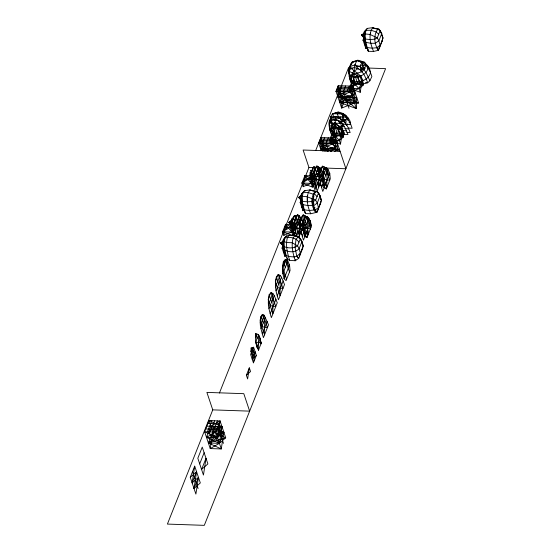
<?xml version="1.0" encoding="UTF-8"?>
<svg xmlns="http://www.w3.org/2000/svg" width="553" height="553" viewBox="0 0 553 553"><rect width="100%" height="100%" fill="white"/><g stroke="black" fill="none" stroke-linecap="round" stroke-linejoin="round"><path stroke-width="0.83" d="M258.79 349.337L256.917 347.18L255.686 342.058L255.479 333.514L258.569 334.8L260.325 338.602L260.947 343.904M287.069 236.352L286.336 236.027L283.364 239.643L282.597 241.495L280.489 243.03L282.383 245.027L283.565 248.186L284.995 250.143C289.343 252.541 295.516 252.521 299.118 248.726L302 241.467L299.055 237.043L298.039 237.126L296.069 239.186L295.039 247.17L296.774 256.357L298.751 258.258L295.261 260.76L289.661 260.352L287.38 259.226C284.719 253.032 282.535 246.603 283.364 239.643L286.336 236.027C290.546 234.603 295.102 235.17 299.055 237.043L302 241.467L303.238 245.919L302.201 249.562M292.91 224.656L291.756 227.56L294.493 235.744L294.507 234.431L292.986 232.682L291.756 227.56L291.549 219.009L292.979 219.299M305.208 212.096L305.491 213.603C302.823 207.41 300.652 200.981 301.475 194.02L304.544 190.688L309.908 189.956L315.95 191.379L315.39 192.838L314.934 191.462C310.413 197.559 311.298 206.642 315.645 212.594L310.71 213.755L305.491 213.603L304.295 209.746M313.834 185.732L312.314 183.983L311.083 178.861L310.883 170.317L312.307 170.601M382.51 40.169L378.501 50.275L373.558 51.45L368.346 51.298C365.671 45.104 363.501 38.675 364.323 31.715L367.392 28.383L372.757 27.65L377.782 29.157L380.16 30.595L381.743 33.498L382.98 37.95L381.943 41.593M258.424 350.249L258.569 334.8L255.686 342.058L258.424 350.249L261.306 342.991L258.569 334.8M264.666 319.434L264.528 334.883L260.228 322.046M273.023 298.378L272.885 313.827L268.191 299.816L269.159 294.756L271.074 292.558L272.892 293.532L274.191 295.433L277.274 302.761L271.371 317.636C268.903 309.535 266.076 300.32 271.074 292.558L275.767 306.562L270.141 305.636M280.191 280.33L280.046 295.772L275.359 281.76L276.376 276.873L278.242 274.509L280.115 275.332L281.449 277.164L284.525 284.498L278.456 299.795C275.843 291.659 273.313 282.32 278.242 274.509L282.929 288.514L277.309 287.588M296.685 234.258L296.671 235.82L292.378 222.983M299.505 220.467L299.36 235.917L293.138 217.322L294.528 215.4L296.401 216.23M316.019 184.785L315.998 187.128L317.18 191.027L320.422 182.863M318.832 171.769L318.687 187.218L312.466 168.624L313.855 166.709L315.728 167.531M307.509 236.193L307.648 220.744L310.192 220.834L311.422 225.285L310.385 228.935L304.765 228.009L307.309 228.092L308.539 232.543L307.509 236.193L303.348 223.758L304.261 218.553L306.224 216.5L307.247 216.417L308.692 218.124L310.433 221.947L310.959 227.504L306.943 237.617L304.046 235.841M365.519 82.667L367.717 82.743C365.623 77.448 363.321 71.655 358.254 68.565L354.231 70.991L352.538 73.017L352.475 75.498L355.04 83.973L362.201 84.222L367.717 82.743L369.895 80.745L371.879 76.445C369.653 69.312 364.807 61.639 356.685 60.823L352.323 61.922C347.415 67.68 348.411 75.581 350.83 82.162L355.04 83.973L349.759 78.436L348.936 69.153L352.316 61.922L357.846 60.222C364.233 61.079 369.909 66.229 370.524 72.72C369.266 77.932 364.441 80.731 359.471 81.533L357.093 76.874L357.335 73.176L350.92 68.309L350.609 66.236L354.915 64.971L360.183 66.56L361.897 71.683M379.109 47.219L379.061 48.858L382.98 37.95L381.729 35.281M322.593 151.163L322.834 143.172L337.565 143.676L337.351 150.865M324.639 151.176L324.715 148.778L339.438 149.282L339.369 151.681M350.74 91.77L337.883 96.865L352.614 97.376L352.952 86.192L350.74 91.77L356.367 108.582L341.975 96.893L358.579 103.003L339.763 102.471L340.102 91.286L354.826 91.798L354.487 102.982L341.636 108.077L336.01 91.266L338.222 85.687L352.952 86.192L358.579 103.003L339.763 102.471L341.975 96.893L356.706 97.404L356.367 108.582L339.763 102.471L352.614 97.376L356.706 97.404L354.487 102.982L337.883 96.865L338.222 85.687L343.848 102.499L341.636 108.077L341.975 96.893L337.883 96.865L340.102 91.286L336.01 91.266L352.614 97.376L354.826 91.798L336.01 91.266M320.311 203.939L321.341 200.297L320.111 195.845L318.521 192.942L317.166 191.421L316.143 191.504L314.18 193.564C312.521 199.91 312.715 207.257 316.862 212.635L320.878 202.516M323.374 187.149L326.27 188.919L330.286 178.813L329.761 173.255L328.019 169.432L326.574 167.725L325.558 167.801L323.588 169.861L322.558 177.845L324.293 187.032L326.27 188.932M251.145 347.927L250.938 351.466L252.894 357.328L251.594 352.067L250.938 351.466L252.451 347.65L251.145 347.927L253.654 355.42M285.583 254.214L284.795 253.309L282.383 245.027L282.597 241.495L286.184 255.368L288.472 256.481L294.044 256.951L296.774 256.357L300.355 253.177L303.238 245.919L300.5 238.758M292.53 230.255L290.574 224.4L290.781 220.861L288.68 222.403L291.231 225.002L292.53 230.255L291.818 232.053L283.82 235.343M366.694 65.309L368.042 66.332C368.319 73.867 360.397 76.791 354.197 77.593L354.3 67.577L354.915 64.971L356.685 60.823L357.846 60.222L358.89 61.217M346.807 132.423L350.153 132.54C347.754 125.51 343.309 117.727 335.173 116.759L330.867 118.024C327.583 121.999 329.27 127.432 330.535 131.863M330.348 119.393L330.708 116.621L332.581 113.718L336.943 112.618C345.065 113.434 349.918 121.1 352.137 128.241L348.355 128.109M350.18 66.913L350.45 64.832L352.323 61.922L353.913 61.977M344.18 132.395L343.337 137.123L339.321 140.386L330.805 143.766L332.941 131.552M363.501 82.971L363.079 85.328L359.063 88.591L350.54 91.978L352.067 81.277L361.835 81.616L362.63 80.199M340.53 143.987L342.093 133.404L343.683 130.577M360.273 92.199L361.835 81.616L353.312 84.996L349.296 88.259L350.54 91.978M192.14 482.9L194.697 466.131L200.324 482.942L194.02 488.506L196.578 471.73L190.267 477.294L195.893 494.112L198.451 477.336L192.14 482.9L196.578 471.73M212.801 431.789L210.244 448.566L221.276 448.946L223.841 432.17L210.928 426.19L206.49 437.354L219.403 443.34L225.714 437.776L220.087 420.964L209.048 420.584L204.617 431.748L210.244 448.566L219.403 443.34L223.841 432.17L212.801 431.789L208.37 442.96L221.276 448.946L215.656 432.128L220.087 420.964L210.928 426.19L221.96 426.563L219.403 443.34L208.37 442.96L214.675 437.395L223.841 432.17L217.529 437.734L208.37 442.96L225.714 437.776L212.801 431.789L221.96 426.563L209.048 420.584L214.675 437.395L219.403 443.34M220.087 420.964L217.529 437.734L206.49 437.354L215.656 432.128L221.96 426.563L217.529 437.734L204.617 431.748L215.656 432.128M249.32 367.835L247.626 378.957L246.382 375.238L249.32 367.835L250.564 371.547L246.382 375.238M253.426 362.837L255.127 351.715L252.182 359.118L256.371 355.434L253.571 347.084L250.633 354.487L253.426 362.837L256.371 355.434M286.323 255.576L284.878 256.398L285.362 253.226M293.429 233.387L293.062 235.772L282.618 231.735L285.555 224.331L291.41 224.532M304.433 209.953L302.982 210.776L303.348 208.398M312.756 184.695L312.397 187.08L301.945 183.043L304.883 175.64L310.745 175.84M367.282 47.655L365.837 48.477L366.321 45.298M283.371 261.576L282.459 266.774L282.839 273.652L284.083 278.747L286.053 280.648L290.069 270.535L289.551 264.97L287.802 261.147L286.364 259.44L285.341 259.516L283.371 261.576L285.32 267.396M345.59 124.466L346.157 121.266M300.473 226.246L296.664 235.848C295.06 229.675 293.781 223.115 295.634 216.845L297.555 214.64L299.367 215.622L301.385 219.023M311.705 174.285L315.998 187.128C314.374 180.969 313.116 174.409 314.961 168.147L316.883 165.948L318.694 166.923L320.712 170.324M304.247 217.847L303.238 214.841L301.378 217.205C299.125 224.794 301.081 232.813 303.452 240.126L305.049 236.11L300.362 222.099L303.238 214.841L305.111 215.663L306.003 216.887M323.574 169.156L322.565 166.149L320.705 168.513C318.452 176.103 320.408 184.114 322.779 191.435L324.376 187.412L319.689 173.4L322.565 166.149L324.438 166.971L325.33 168.195M260.988 316.378C258.832 323.484 261.507 330.812 263.422 337.655L268.509 324.853L264.251 315.293L262.385 314.463L260.988 316.378L263.228 323.063M295.952 230.774L294.376 234.735C293.062 229.066 291.21 223.08 293.138 217.322M319.8 177.554L314.899 189.9C312.977 183.057 310.309 175.73 312.466 168.624M343.289 132.361L342.459 136.017L335.298 135.768L331.973 131.973L331.351 127.536L334.496 122.787L340.925 127.867L343.289 132.361L338.789 132.202M349.15 70.487L348.673 71.925L349.268 74.012L351.093 75.747L352.475 75.498L354.445 73.957L357.335 73.176L360.667 76.079L363.031 80.565L362.201 84.222L359.471 81.533L357.508 75.671L349.054 71.219L350.92 68.309L354.3 67.577L358.254 68.565L354.915 64.971M331.378 125.939L330.777 128.441L333.57 136.785L329.56 140.047L330.805 143.766M350.92 74.98L350.519 76.646L353.312 84.996L353.291 82.618M373.558 51.45C370.482 44.185 367.856 34.694 372.757 27.65L374.581 28.611L372.757 27.65M299.318 256.827L300.355 253.177L299.118 248.726L297.528 245.829L292.171 242.732L286.482 242.532L284.131 241.592L283.364 239.643M317.429 211.205L321.341 200.297L320.553 197.621M350.167 124.066L350.637 122.614C348.687 117.001 344.077 112.826 338.104 112.017L333.846 113.42L332.892 114.277M333.127 117.803L333.715 116.303M360.674 70.86L363.031 64.839M340.931 122.648L341.519 121.142M342.113 119.642L343.876 115.128L343.42 113.752M212.746 409.87L249.638 411.142L243.797 393.674L206.898 392.402L212.746 409.87L167.407 524.078L204.306 525.35L385.593 68.641L368.429 68.047M219.423 393.038L308.954 167.49L303.113 150.022L340.074 151.294M315.749 150.375L348.694 67.369M321.162 150.354L318.749 143.144L320.961 137.566L335.692 138.07L345.922 168.762L325.261 168.05M339.694 91.39L341.906 85.812M207.375 431.845L211.813 420.674M365.837 48.477L363.045 40.127L364.005 37.708L361.448 35.102L363.556 33.567L364.323 31.715L367.392 28.383M322.427 143.275L324.646 137.69M190.267 477.294L194.697 466.131M290.574 224.4L291.327 222.493L288.68 222.403L291.231 225.002M311.166 172.522L309.901 175.702L311.864 181.564L311.152 183.361L303.148 186.644M345.59 85.936L343.372 91.515L348.998 108.333M291.535 222.928L294.528 215.4L295.537 218.407L292.461 226.149M310.862 174.236L313.855 166.709L314.864 169.716L311.788 177.451M284.878 256.398L282.085 248.055L283.046 245.636L280.489 243.03L282.535 241.938M294.514 234.949L293.062 235.772L290.27 227.421L291.742 223.723L290.781 220.861M302.982 210.776L300.189 202.433L301.15 200.013L298.599 197.407L300.708 195.873L301.475 194.02L304.544 190.688L305.263 190.985M313.841 186.257L312.397 187.08L309.597 178.73L311.069 175.024L310.115 172.17L309.901 175.702L310.558 176.31L311.864 181.564M210.133 431.941L214.571 420.771M313.827 187.052L311.083 178.861L312.238 175.958M366.169 44.966L364.593 44.758L365.305 42.961L364.005 37.708L361.448 35.102L364.178 33.65M294.673 221.905L297.555 214.64L300.5 223.44M314 173.207L316.883 165.948L319.828 174.748M328.33 137.821L326.111 143.4L328.689 151.107M347.056 91.646L349.268 86.068M323.761 151.169L324.715 148.778L331.503 151.28M364.323 31.715L365.187 33.947L370.047 34.473L370.593 33.111M199.695 463.87L204.133 452.7M285.21 252.894L283.634 252.686L284.346 250.889L283.046 245.636L285.058 252.652L284.795 253.309M303.314 207.271L301.738 207.064L302.45 205.267L301.337 200.76M293.187 229.516L295.088 224.732M312.514 180.817L314.415 176.034M212.891 432.038L217.329 420.868M352.067 81.277L349.296 88.259L360.307 92.31L359.063 88.591L352.067 81.277L363.079 85.328L360.286 76.985L359.36 75.789M294.873 226.944L299.367 215.622M314.201 178.246L318.694 166.923M292.986 232.682L294.037 230.041M304.413 210.755L302.906 207.686L303.168 207.029M307.738 195.416C306.334 201.465 308.235 208.142 310.71 213.755M312.314 183.983L313.364 181.343M329.795 143.524L332.007 137.946M295.454 230.67L300.673 217.523M314.781 181.972L320 168.831M313.703 186.043L315.279 182.082M194.02 488.506L198.451 477.336M255.465 337.434L256.903 333.798M260.318 325.205L264.251 315.293M268.392 304.855L272.892 293.532M275.498 286.952L280.115 275.332M335.885 150.858L333.48 143.656L335.692 138.07L335.353 149.255L330.355 151.239M300.5 227.283L305.111 215.663M319.828 178.591L324.438 166.971M261.037 328.572L265.412 317.553M268.972 308.581L274.191 295.433M276.051 290.754L281.449 277.164M282.839 273.652L287.802 261.147M301.053 231.085L303.3 225.417L302.36 222.596M320.381 182.393L322.627 176.718L321.687 173.905M298.758 237.437L301.378 230.829M256.917 347.18L260.325 338.602M262.233 333.798L267.21 321.258M270.182 313.765L275.975 299.18M277.24 295.986L283.247 280.855M284.083 278.747L289.551 264.97M295.793 259.419L295.261 260.76C292.89 253.44 290.94 245.428 293.187 237.838L295.053 235.474L300.41 238.564L297.528 245.829C293.671 248.56 288.542 248.332 284.27 246.776L284.131 241.592L284.947 237.949C289.959 236.76 295.979 237.5 298.973 242.2M310.433 221.947L304.966 235.73L306.943 237.617L304.966 235.73L303.728 230.629L308.692 218.124M323.056 181.937L328.019 169.432M302.235 236.318L304.378 230.933M321.563 187.626L323.705 182.234M314.934 207.506L313.938 210.022L309.272 210.513L304.323 209.822L300.708 195.873L300.493 199.405L302.906 207.686M324.293 187.032L329.761 173.255M338.809 150.879L339.438 149.282L320.622 148.75L320.961 137.566L325.517 151.176M315.645 212.58L316.212 211.163M302.761 248.145L298.751 258.244L296.774 256.357M314.394 208.868L311.933 201.499L313.973 196.529M360.293 62.199L364.199 61.881L365.498 63.374L365.775 65.358L363.867 69.664L362.132 71.669L357.335 73.176M352.538 73.017L351.093 75.747L351.715 80.178L354.438 81.36L353.713 76.756L352.475 75.498L354.197 77.593L357.508 75.671L360.667 76.079L361.662 79.051M346.551 125.496L347.388 124.01M361.109 75.554L360.286 76.985L357.093 76.874M333.528 132.616L333.57 136.785L342.093 133.404L329.56 140.047L339.321 140.386L342.093 133.404L332.325 133.066L339.321 140.386L340.565 144.105L329.56 140.047L332.325 133.066L343.337 137.123L340.544 128.773L343.434 123.775M344.256 122.351L346.724 118.066L345.756 115.169L342.293 115.093M309.908 189.956L311.118 190.591L309.908 189.956L308.291 192.582L307.198 196.778L307.392 201.838L311.933 201.499M334.012 134.054L331.088 133.95L330.017 130.232L329.312 123.015L331.178 120.105L334.558 119.372C342.314 120.091 345.501 128.248 347.975 134.531L342.722 134.351M365.775 43.977L363.342 37.099L363.556 33.567L364.303 35.634L363.342 37.099L365.761 45.381L366.542 46.286M301.454 197.939L300.493 199.405L302.671 205.543M282.383 245.027L283.343 243.562M362.429 69.92L363.839 68.074M343.157 121.093L344.097 119.87M354.418 83.261L353.83 83.932L353.104 81.768M340.607 127.342L341.581 126.215M336.694 132.734L334.088 135.727L331.351 127.536L333.742 127.619M337.994 131.234L340.925 127.867L343.662 136.059L339.362 133.079M289.364 235.274L287.449 237.472C285.272 245.09 287.387 253.018 289.661 260.352M350.45 64.832L353.588 61.632L354.625 61.556M364.593 44.758L365.637 43.832M306.127 179.352L301.945 183.043L303.189 186.762L304.883 175.64L310.109 177.651L306.127 179.352L304.883 175.64L311.152 183.361L315.881 183.99M312.196 182.435L311.152 183.361L301.945 183.043L311.387 177.527M301.738 207.064L302.788 206.138M290.781 226.35L286.8 228.05L282.618 231.735L283.862 235.454L285.555 224.331L292.274 226.924M292.869 231.133L291.818 232.053L282.618 231.735L291.39 226.619M283.634 252.686L284.677 251.76M334.703 125.745L332.733 127.294L334.696 133.149L333.971 128.545L332.733 127.294L337.765 127.467L339.729 133.321L337.351 128.662L337.765 127.467L334.703 125.745L337.212 133.238M364.303 35.634L367.171 47.517L372.121 48.208L376.787 47.717L380.098 45.208L378.867 40.756L377.277 37.86L370.047 34.473M313.648 205.64L317.228 203.103L320.111 195.845L317.166 191.421M360.798 69.961L364.344 67.66M332.885 127.072L330.777 128.441L340.544 128.773L342.978 128.089M342.597 120.754L343.973 119.856M338.892 118.218L341.028 116.89M351.971 75.796L350.519 76.646L353.713 76.756L354.197 77.593M320.152 182.663L317.457 184.197L320.816 184.647M321.5 181.896L323.526 180.741L321.715 179.193M300.645 196.315L298.599 197.407L301.15 200.013M291.403 220.944L288.68 222.403L290.823 222.424M320.692 171.879L312.321 176.124L323.132 176.435M301.357 220.571L292.993 224.815L302.975 225.106M365.153 41.51L363.045 40.127L364.503 39.387M312.5 180.499L309.597 178.73L312.514 177.257M302.297 203.815L300.189 202.433L301.648 201.693M293.173 229.198L290.27 227.421L292.454 226.322M284.256 249.382L282.085 248.055L283.606 247.288M317.65 174.734L319.931 173.787M298.323 223.426L300.604 222.479M356.706 97.404L343.848 102.499L339.763 102.471M333.48 143.656L320.622 148.75L322.834 143.172L318.749 143.144L335.353 149.255L337.565 143.676L318.749 143.144M334.441 151.266L339.438 149.282M319.205 171.015L320.878 170.932M295.281 236.283L296.92 236.297L295.053 235.467M280.489 243.03L281.919 243.044M317.699 168.935L321.023 169.031M323.519 169.107L325.185 169.149M298.364 217.633L301.696 217.723M304.191 217.799L305.857 217.847L304.226 217.785M361.448 35.102L362.775 35.15M360.418 65.178L365.775 65.358M356.194 66.429L360.183 66.56L361.897 62.254L364.337 69.56M365.512 68.137L360.535 67.964L359.83 65.848M350.92 68.309L352.385 68.365M356.789 68.517L358.254 68.565M358.793 69.491L363.867 69.664L366.01 72.519L369.895 80.745M360.964 71.627L362.132 71.669M362.16 80.538L363.031 80.565M352.296 82.21L350.83 82.162L349.219 76.355M337.669 87.077L352.399 87.588M337.116 88.473L351.846 88.978M336.563 89.869L351.293 90.374M330.708 116.621L346.033 117.153M346.724 118.066L348.3 118.121M341.623 119.78L348.279 120.008M329.194 120.941L331.206 121.01M339.058 121.28L344.125 121.453M349.026 122.559L350.637 122.614M329.312 123.015L342.39 123.464M350.789 124.508L342.39 124.176L340.441 118.356L330.867 118.024L331.62 120.284M332.802 124.805L337.593 124.971M329.526 125.801L332.007 125.89L330.452 121.238M338.388 126.105L344.056 126.305M336.936 127.729L340.925 127.867M344.692 128.669L348.715 128.808M330.017 130.232L332.104 130.301M343.074 130.681L346.558 130.798M331.973 131.973L335.021 132.077M320.408 138.962L335.139 139.467M319.855 140.358L334.586 140.863M319.302 141.748L334.033 142.259M308.954 167.49L315.818 167.725M318.397 167.815L321.825 167.932M306.687 217.868L308.602 217.937L310.192 220.834M309.141 225.209L311.422 225.285M301.344 225.043L302.982 225.099M303.804 225.126L305.719 225.195L307.309 228.092M303.95 227.981L302.304 227.919L303.777 228.334M306.258 232.467L308.539 232.543M299.132 238.523L300.41 238.564M207.942 423.377L218.981 423.757M206.836 426.169L217.868 426.543L223.495 443.361M205.723 428.955L216.762 429.335M307.392 201.838L302.456 201.375L302.332 196.253L303.155 192.624L308.291 192.582L313.178 194.165L313.71 195.741M375.425 28.701L378.805 29.074L380.16 30.595L377.277 37.86L374.782 39.194L370.24 39.533L365.305 39.069L365.187 33.947L366.01 30.318L371.139 30.277L376.033 31.86L378.715 34.224M312.569 191.006L315.95 191.379M322.496 184.868L324.182 185.089M295.758 232.578L291.818 232.053L285.555 224.331L286.8 228.05M301.489 233.338L298.122 232.889L304.198 229.44L290.27 227.421M303.168 233.56L304.848 233.788M309.597 178.73L323.526 180.741M282.085 248.055L283.724 248.29M363.045 40.127L364.738 40.39M300.189 202.433L301.89 202.695M315.95 179.034L320.291 179.746M313.261 178.937L314.664 179.172M311.083 178.861L312.493 179.096M296.622 227.725L300.963 228.444M293.933 227.636L295.337 227.864M291.756 227.56L293.159 227.788M261.783 326.692L267.403 327.625L263.11 314.781M255.686 342.058L261.306 342.991M324.093 179.31L329.719 180.243L325.558 167.801M321.639 179.227L323.104 179.642M327.417 151.252L320.622 148.75L324.715 148.778L327.984 151.432M353.713 76.756L351.093 75.747L351.839 77.98M316.143 191.504L318.521 192.942L315.639 200.207L313.15 201.541L313.876 203.718M313.268 198.762L315.639 200.207L317.228 203.103L318.466 207.555L315.155 210.064L316.862 212.622M308.602 217.937L306.224 216.5L310.385 228.935M305.719 225.195L303.348 223.758L303.728 230.629M316.848 183.161L321.922 186.264M297.521 231.852L301.869 234.513M362.353 83.538L363.404 84.263L362.678 82.1M342.922 133.439L344.319 134.407L340.026 121.57M331.351 127.536L334.088 129.43M317.491 175.571L319.904 177.637M298.164 224.262L300.576 226.329M302.387 227.884L303.597 228.921M316.904 170.49L319.164 172.647M321.431 174.81L322.565 175.895M297.569 219.182L299.837 221.345M302.104 223.509L303.238 224.587M314.18 193.564L317.083 196.571M364.005 37.708L364.531 40.258L366.01 42.381L370.814 43.272L375.28 43.293L378.867 40.756L381.743 33.498L378.805 29.074L377.782 29.157C373.261 35.254 374.146 44.337 378.494 50.288L376.787 47.717M338.077 125.6L340.544 128.773M338.83 120.941L339.736 122.172M358.62 84.097L356.955 81.443L355.406 76.812M318.611 193.135L320.353 196.958M301.475 194.02L302.332 196.253L307.198 196.778L312.051 198.721L313.475 202.972L312.431 205.592L307.966 205.578L303.162 204.686L301.675 202.564L301.413 201.285M366.784 47.005L367.268 48.45M345.59 124.328L342.148 114.042L332.581 113.718L333.583 116.724M339.853 116.939L340.558 119.047M338.104 112.017L338.609 113.517M336.943 112.618L338.374 116.89M339.521 123.36L338.512 120.354L331.178 120.105L332.892 125.22M335.173 116.759L336.411 120.443M334.558 119.372L336.39 124.854M334.496 122.787L335.733 126.499M329.035 175.087L326.574 167.725L322.558 177.845L325.019 185.207M323.588 169.861L325.537 175.681M322.579 171.658L323.284 173.773M320.705 168.513L322.136 172.785M322.675 175.059L326.837 187.502L326.975 172.052M314.588 167.027L317.394 175.405M311.65 172.266L312.652 175.273M310.883 170.317L312.127 174.036M309.708 223.778L307.247 216.417L303.231 226.536L305.691 233.898M304.261 218.553L306.21 224.373M303.251 220.35L303.956 222.465M301.378 217.205L302.802 221.476M295.261 215.725L298.06 224.096M292.323 220.958L293.325 223.972M291.549 219.009L292.793 222.728M288.825 266.802L286.364 259.44L282.341 269.56L284.809 276.922M289.502 271.958L285.341 259.516L282.459 266.774L286.62 279.217M276.376 276.873L278.747 283.959M269.159 294.756L271.585 302.007M264.327 320.284L262.385 314.463L260.173 320.021L262.122 325.848M255.479 333.514L257.124 338.429M192.485 471.709L198.112 488.527M380.243 30.788L380.989 33.035M367.151 47.44L368.346 51.298L367.918 49.037M287.097 257.719L287.38 259.226M320.429 197.753L320.581 199.336M302.249 242.58L302.47 244.958M206.006 458.306L203.449 475.075L197.822 458.264L202.253 447.094L207.88 463.912L201.575 469.469L206.006 458.306M361.835 81.616L359.063 88.591L349.296 88.259L361.835 81.616M216.444 426.377L208.709 431.769L212.013 437.547L219.748 432.149L216.444 426.377M347.464 91.542L338.989 94.079L345.252 97.121L353.72 94.584L347.464 91.542M330.203 143.427L321.728 145.964L327.984 149.006L336.459 146.469L330.203 143.427M254.415 353.505L252.61 349.503L252.451 347.65L254.415 353.505"/></g></svg>
